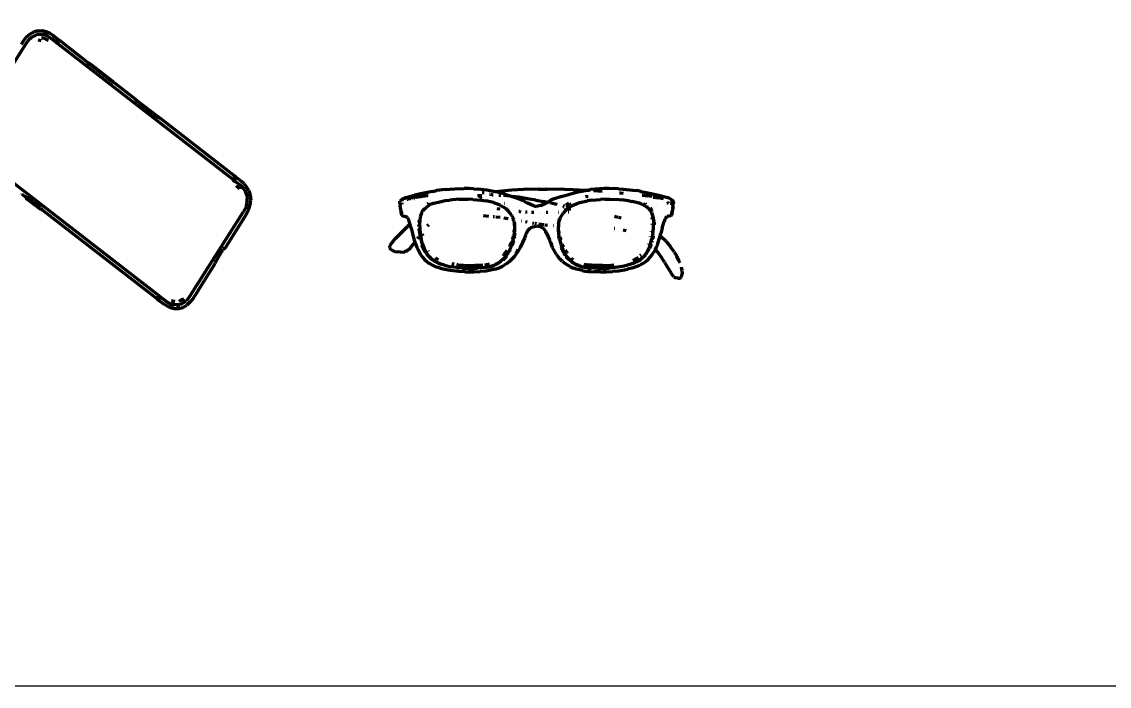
# Model space of a CAD drawing. Header units: millimetres. Extents: x 4307 to 31003, y 2809 to 20009.
# Drawn here: x 15368 to 15886, y 12487 to 12804 of the extents above; entities that cross this region are included whole.
import ezdxf

# ---------------------------------------------------------------- set-up
doc = ezdxf.new("R2010")
doc.units = ezdxf.units.MM
doc.layers.add('ProfileEdges', color=7, linetype='Continuous')

msp = doc.modelspace()

# ---------------------------------------------------------------- linework, layer by layer
for p, q in [((15375.7, 12794.67), (15376.13, 12794.62)), ((15399.63, 12783.99), (15399.68, 12783.9)), ((15402.3, 12782.18), (15399.79, 12784.12)), ((15399.68, 12783.9), (15399.86, 12783.7)), ((15406, 12779.31), (15410.64, 12775.72)), ((15411.43, 12775.11), (15411.6, 12774.97)), ((15468.83, 12729.57), (15468.45, 12728.96)), ((15469.31, 12730.32), (15469.27, 12730.27)), ((15469.77, 12728.84), (15470.05, 12729.3)), ((15369.75, 12720.1), (15370.72, 12719.35)), ((15369.96, 12720.44), (15369.91, 12720.44)), ((15370.04, 12720.38), (15369.96, 12720.44)), ((15370.24, 12720.3), (15370.37, 12720.25)), ((15373.48, 12717.21), (15377.18, 12714.34)), ((15377.37, 12714.71), (15377.14, 12715.02)), ((15577.86, 12686.88), (15579.02, 12686.77)), ((15434.11, 12672.51), (15433.72, 12671.9))]:
    msp.add_line(p, q)
msp.add_lwpolyline([(14569.22, 13732.12), (17092.49, 13732.12), (17092.49, 12487.45), (14569.22, 12487.45)], close=True)
at = {"layer": 'ProfileEdges', "lineweight": 211}
for p, q in [((15375.64, 12799.52), (15373.6, 12798.98)), ((15375.64, 12799.52), (15377.7, 12799.55)), ((15377.7, 12799.55), (15379.59, 12799.08)), ((15367.69, 12793.1), (15368.92, 12794.93)), ((15368.92, 12794.93), (15370.21, 12796.53)), ((15369.82, 12793.23), (15371.84, 12795.89)), ((15370.21, 12796.53), (15371.78, 12797.92)), ((15371.78, 12797.92), (15373.6, 12798.98)), ((15371.84, 12795.89), (15375.05, 12797.75)), ((15371.99, 12795.84), (15371.88, 12795.7)), ((15372.2, 12795.97), (15371.99, 12795.84)), ((15378.71, 12797.68), (15375.05, 12797.75)), ((15377.08, 12794.75), (15375.63, 12794.94)), ((15378.15, 12797.74), (15377.34, 12797.77)), ((15378.6, 12795.9), (15377.34, 12795.97)), ((15378.38, 12796), (15377.79, 12796.11)), ((15378.6, 12795.9), (15378.38, 12796)), ((15379.74, 12795.38), (15378.6, 12795.9)), ((15378.95, 12795.88), (15378.6, 12795.9)), ((15381.45, 12796.1), (15378.71, 12797.68)), ((15378.9, 12797.71), (15378.77, 12797.71)), ((15380.35, 12796.86), (15378.9, 12797.71)), ((15378.95, 12795.88), (15379.74, 12795.38)), ((15379.59, 12799.08), (15381.25, 12798.29)), ((15379.74, 12795.38), (15380.41, 12794.97)), ((15379.74, 12795.38), (15380.52, 12794.96)), ((15381.25, 12798.29), (15382.67, 12797.39)), ((15383.97, 12794.15), (15381.45, 12796.1)), ((15383.87, 12794.4), (15381.82, 12795.98)), ((15382.67, 12797.39), (15384.93, 12795.68)), ((15384.93, 12795.68), (15384.04, 12794.27)), ((15384.09, 12794.23), (15384.98, 12795.64)), ((15384.93, 12795.68), (15384.98, 12795.64)), ((15384.98, 12795.64), (15385.83, 12794.9)), ((15385.19, 12793.88), (15385.6, 12794.54)), ((15385.64, 12794.6), (15385.6, 12794.54)), ((15385.83, 12794.9), (15385.64, 12794.6)), ((15385.83, 12794.9), (15385.87, 12794.95)), ((15385.87, 12794.95), (15399.43, 12784.45)), ((15369.82, 12793.23), (15344.83, 12753.75)), ((15383.97, 12794.15), (15384.04, 12794.27)), ((15383.97, 12794.15), (15384.01, 12794.12)), ((15384.09, 12794.23), (15384.01, 12794.12)), ((15384.01, 12794.12), (15384.9, 12793.43)), ((15384.09, 12794.23), (15384.04, 12794.27)), ((15384.52, 12793.91), (15384.09, 12794.23)), ((15384.98, 12793.55), (15384.52, 12793.91)), ((15384.9, 12793.43), (15384.98, 12793.55)), ((15468.08, 12728.99), (15384.9, 12793.43)), ((15384.98, 12793.55), (15385.01, 12793.59)), ((15385.03, 12793.63), (15385.01, 12793.59)), ((15385.13, 12793.8), (15385.03, 12793.63)), ((15385.13, 12793.8), (15385.19, 12793.88)), ((15399.4, 12783.62), (15399.63, 12783.99)), ((15399.43, 12784.45), (15399.57, 12784.22)), ((15399.57, 12784.22), (15399.63, 12783.99)), ((15399.71, 12784.05), (15399.57, 12784.22)), ((15399.68, 12783.9), (15399.73, 12784.03)), ((15399.73, 12784.03), (15399.71, 12784.05)), ((15399.73, 12784.03), (15399.79, 12784.12)), ((15399.85, 12783.85), (15399.73, 12784.03)), ((15399.79, 12784.12), (15400, 12784.09)), ((15400.93, 12783.37), (15400, 12784.09)), ((15399.37, 12783.47), (15399.44, 12783.53)), ((15399.44, 12783.53), (15399.4, 12783.62)), ((15399.44, 12783.53), (15399.68, 12783.9)), ((15399.44, 12783.53), (15399.55, 12783.4)), ((15399.95, 12783.76), (15399.85, 12783.85)), ((15399.95, 12783.76), (15400.16, 12783.57)), ((15400.16, 12783.57), (15400.31, 12783.44)), ((15400.62, 12783.21), (15400.31, 12783.44)), ((15400.62, 12783.21), (15405.89, 12779.13)), ((15400.93, 12783.37), (15410.98, 12775.62)), ((15406, 12779.31), (15402.3, 12782.18)), ((15405.89, 12779.13), (15405.86, 12779.08)), ((15406, 12779.31), (15405.89, 12779.13)), ((15410.84, 12775.29), (15405.89, 12779.13)), ((15411.43, 12775.11), (15410.64, 12775.72)), ((15410.87, 12775.14), (15410.84, 12775.29)), ((15411.35, 12774.97), (15410.84, 12775.29)), ((15411.35, 12774.97), (15410.87, 12775.14)), ((15410.98, 12775.62), (15411.5, 12775.18)), ((15411.56, 12774.9), (15411.35, 12774.97)), ((15411.6, 12774.97), (15411.5, 12775.18)), ((15411.6, 12774.97), (15411.56, 12774.9)), ((15411.64, 12774.87), (15411.56, 12774.9)), ((15411.99, 12774.72), (15411.64, 12774.87)), ((15411.99, 12774.72), (15422.04, 12766.93)), ((15422.04, 12766.93), (15421.95, 12766.8)), ((15422.1, 12766.84), (15422.02, 12766.73)), ((15422.1, 12766.84), (15422.04, 12766.93)), ((15422.1, 12766.84), (15422.13, 12766.73)), ((15422.29, 12766.62), (15422.1, 12766.84)), ((15422.16, 12766.7), (15422.13, 12766.73)), ((15422.32, 12766.52), (15422.16, 12766.7)), ((15422.22, 12766.56), (15422.16, 12766.7)), ((15422.32, 12766.52), (15422.22, 12766.56)), ((15422.32, 12766.52), (15422.29, 12766.62)), ((15422.32, 12766.52), (15422.41, 12766.47)), ((15422.41, 12766.47), (15422.49, 12766.35)), ((15422.49, 12766.35), (15422.88, 12766.17)), ((15422.56, 12766.26), (15422.49, 12766.35)), ((15422.56, 12766.26), (15422.84, 12766)), ((15422.56, 12766.26), (15423.11, 12765.88)), ((15422.87, 12765.97), (15422.84, 12766)), ((15422.87, 12765.97), (15422.92, 12765.93)), ((15432.83, 12758.46), (15422.88, 12766.17)), ((15422.92, 12765.93), (15423.5, 12765.49)), ((15423.5, 12765.49), (15432.6, 12758.43)), ((15432.87, 12758.33), (15432.5, 12758.6)), ((15432.73, 12758.35), (15432.6, 12758.43)), ((15432.73, 12758.35), (15432.9, 12758.24)), ((15432.83, 12758.46), (15433.38, 12758.02)), ((15433.01, 12758.15), (15432.9, 12758.24)), ((15433.38, 12758.02), (15433.01, 12758.15)), ((15433.29, 12757.99), (15433.32, 12757.97)), ((15433.32, 12757.97), (15433.36, 12757.94)), ((15433.38, 12758.02), (15433.41, 12758.01)), ((15433.56, 12757.88), (15433.41, 12758.01)), ((15433.42, 12757.91), (15433.56, 12757.88)), ((15433.52, 12757.64), (15433.53, 12757.67)), ((15433.56, 12757.88), (15433.66, 12757.86)), ((15433.61, 12757.79), (15433.66, 12757.86)), ((15433.66, 12757.86), (15433.76, 12757.86)), ((15433.76, 12757.86), (15433.69, 12757.74)), ((15469.31, 12730.32), (15433.76, 12757.86)), ((15433.26, 12673.37), (15349.81, 12737.99)), ((15467.88, 12728.06), (15467.91, 12728.11)), ((15468.08, 12728.99), (15468.35, 12728.81)), ((15468.35, 12728.81), (15468.42, 12728.92)), ((15468.35, 12728.81), (15469.28, 12728.07)), ((15468.42, 12728.92), (15468.45, 12728.96)), ((15468.99, 12728.48), (15468.42, 12728.92)), ((15468.95, 12727.55), (15468.81, 12727.33)), ((15469.27, 12730.27), (15468.83, 12729.57)), ((15469.35, 12728.19), (15468.99, 12728.48)), ((15469.35, 12728.19), (15469.28, 12728.07)), ((15469.28, 12728.07), (15471.06, 12726.7)), ((15470.21, 12729.55), (15469.31, 12730.32)), ((15469.35, 12728.19), (15469.77, 12728.84)), ((15470.05, 12729.3), (15470.21, 12729.55)), ((15470.24, 12729.6), (15470.21, 12729.55)), ((15472.52, 12727.8), (15470.24, 12729.6)), ((15473.76, 12726.63), (15472.52, 12727.8)), ((15367.91, 12721.87), (15367.85, 12721.92)), ((15367.99, 12721.69), (15367.91, 12721.87)), ((15470.72, 12725.1), (15470.1, 12725.61)), ((15470.26, 12725.66), (15471.53, 12724.33)), ((15471.53, 12724.33), (15470.72, 12725.1)), ((15471.06, 12726.7), (15471.79, 12726.13)), ((15471.53, 12724.33), (15471.64, 12724.27)), ((15474.07, 12723.82), (15471.79, 12726.13)), ((15472.85, 12725.23), (15472.6, 12725.48)), ((15473.76, 12726.63), (15475.01, 12725.17)), ((15474.14, 12723.94), (15473.98, 12724.1)), ((15474.07, 12723.82), (15475.38, 12720.03)), ((15474.19, 12723.8), (15474.14, 12723.94)), ((15475.15, 12721.18), (15474.49, 12722.98)), ((15476.05, 12723.37), (15475.01, 12725.17)), ((15476.05, 12723.37), (15476.73, 12721.21)), ((15557.83, 12721.84), (15554.91, 12721.15)), ((15561.79, 12722.71), (15557.83, 12721.84)), ((15563.58, 12723.02), (15561.79, 12722.71)), ((15563.58, 12723.02), (15565.43, 12723.38)), ((15569.61, 12723.94), (15565.43, 12723.38)), ((15569.61, 12723.94), (15574.14, 12724.31)), ((15574.14, 12724.31), (15578.69, 12724.43)), ((15580.93, 12724.4), (15578.69, 12724.43)), ((15583.13, 12724.3), (15580.93, 12724.4)), ((15583.13, 12724.3), (15585.29, 12724.1)), ((15589.48, 12723.57), (15585.29, 12724.1)), ((15588.14, 12722.38), (15587.15, 12722.28)), ((15593.39, 12722.86), (15589.48, 12723.57)), ((15601.24, 12723.53), (15593.39, 12722.86)), ((15595.2, 12722.43), (15593.39, 12722.86)), ((15598.48, 12721.49), (15595.2, 12722.43)), ((15606.91, 12723.9), (15601.24, 12723.53)), ((15614.06, 12724.06), (15606.91, 12723.9)), ((15614.06, 12724.06), (15618.03, 12724.08)), ((15626.35, 12723.97), (15618.03, 12724.08)), ((15624.99, 12720.67), (15631.08, 12722.39)), ((15630.54, 12723.83), (15626.35, 12723.97)), ((15636.45, 12723.51), (15630.54, 12723.83)), ((15631.08, 12722.39), (15632.87, 12722.86)), ((15632.87, 12722.86), (15636.45, 12723.51)), ((15636.45, 12723.51), (15636.79, 12723.57)), ((15638.3, 12723.41), (15636.45, 12723.51)), ((15636.79, 12723.57), (15638.86, 12723.9)), ((15640.99, 12724.1), (15638.86, 12723.9)), ((15644.39, 12722.98), (15640.29, 12723.28)), ((15643.14, 12724.3), (15640.99, 12724.1)), ((15645.34, 12724.4), (15643.14, 12724.3)), ((15647.58, 12724.43), (15645.34, 12724.4)), ((15652.14, 12724.31), (15647.58, 12724.43)), ((15652.14, 12724.31), (15654.4, 12724.13)), ((15652.61, 12722.33), (15652.84, 12722.31)), ((15652.84, 12722.31), (15654.34, 12722.17)), ((15654.4, 12724.13), (15658.78, 12723.66)), ((15658.78, 12723.66), (15660.84, 12723.38)), ((15662.69, 12723.02), (15660.84, 12723.38)), ((15662.69, 12723.02), (15664.48, 12722.71)), ((15664.48, 12722.71), (15668.44, 12721.84)), ((15668.44, 12721.84), (15671.36, 12721.15)), ((15367.99, 12721.69), (15369.61, 12720.49)), ((15369.91, 12720.44), (15369.61, 12720.49)), ((15369.9, 12720.34), (15369.61, 12720.49)), ((15369.9, 12720.34), (15369.75, 12720.1)), ((15369.75, 12720.1), (15369.86, 12719.89)), ((15369.86, 12719.89), (15370.48, 12719.39)), ((15369.96, 12720.44), (15369.9, 12720.34)), ((15370.67, 12719.94), (15369.9, 12720.34)), ((15369.9, 12720.34), (15370.27, 12720.2)), ((15369.91, 12720.44), (15369.92, 12720.46)), ((15369.97, 12720.53), (15369.99, 12720.56)), ((15370.02, 12720.53), (15370, 12720.5)), ((15370.67, 12719.94), (15370.27, 12720.2)), ((15370.48, 12719.39), (15376.42, 12714.77)), ((15370.91, 12719.75), (15370.67, 12719.94)), ((15373.48, 12717.21), (15370.72, 12719.35)), ((15373, 12718.13), (15370.91, 12719.75)), ((15373.71, 12717.59), (15373, 12718.13)), ((15373.48, 12717.21), (15373.71, 12717.59)), ((15374.42, 12717.03), (15373.71, 12717.59)), ((15376.73, 12715.24), (15374.42, 12717.03)), ((15474.92, 12716.12), (15475.09, 12717.64)), ((15474.92, 12716.12), (15475.12, 12717.45)), ((15475.09, 12717.64), (15475.38, 12720.03)), ((15475.52, 12720.17), (15475.35, 12720.65)), ((15476.05, 12714.55), (15476.7, 12716.66)), ((15476.7, 12716.66), (15476.97, 12718.92)), ((15476.73, 12721.21), (15476.97, 12718.92)), ((15547.95, 12717.92), (15548.04, 12718.34)), ((15548.03, 12717.14), (15547.95, 12717.92)), ((15548.03, 12717.14), (15548.1, 12716.72)), ((15548.59, 12718.86), (15548.04, 12718.34)), ((15548.1, 12716.72), (15548.09, 12716.69)), ((15548.09, 12716.69), (15548.09, 12716.65)), ((15548.09, 12716.65), (15548.16, 12716.32)), ((15549.06, 12719.14), (15548.59, 12718.86)), ((15548.89, 12718.56), (15548.9, 12718.41)), ((15549.1, 12716.83), (15548.97, 12717.57)), ((15549.06, 12719.14), (15548.99, 12718.96)), ((15549.63, 12719.49), (15549.06, 12719.14)), ((15549.11, 12719.26), (15549.06, 12719.14)), ((15549.63, 12719.49), (15549.11, 12719.26)), ((15549.72, 12719.52), (15549.63, 12719.49)), ((15550.55, 12720.04), (15549.72, 12719.52)), ((15551.24, 12719.75), (15549.72, 12719.52)), ((15550.55, 12720.04), (15550.83, 12720.16)), ((15550.83, 12720.16), (15554.91, 12721.15)), ((15552.75, 12719.96), (15551.24, 12719.75)), ((15551.47, 12719.57), (15551.24, 12719.75)), ((15551.74, 12719.36), (15552.17, 12719.04)), ((15552.53, 12719.27), (15552.38, 12719.08)), ((15552.84, 12719.17), (15552.7, 12719.28)), ((15552.75, 12719.96), (15553.12, 12720.01)), ((15553.12, 12720.01), (15553.17, 12720.02)), ((15553.52, 12720.7), (15553.14, 12720.47)), ((15553.14, 12720.47), (15553.72, 12720.6)), ((15553.17, 12720.02), (15553.48, 12720.25)), ((15553.17, 12720.02), (15553.51, 12720.07)), ((15553.48, 12720.25), (15553.84, 12720.5)), ((15555.52, 12720.34), (15553.51, 12720.07)), ((15554.4, 12720.32), (15553.51, 12720.07)), ((15553.51, 12720.07), (15554.44, 12719.98)), ((15553.77, 12720.82), (15553.68, 12720.8)), ((15553.72, 12720.6), (15554.32, 12720.73)), ((15553.84, 12720.5), (15555.04, 12720.79)), ((15554.32, 12720.73), (15554.83, 12720.83)), ((15554.72, 12720.55), (15554.4, 12720.32)), ((15554.44, 12719.98), (15554.62, 12719.83)), ((15555.04, 12720.79), (15554.72, 12720.55)), ((15554.81, 12719.66), (15554.88, 12719.61)), ((15555.52, 12720.34), (15558.02, 12720.67)), ((15558.02, 12720.67), (15558.67, 12720.74)), ((15558.72, 12720.75), (15560.93, 12721.01)), ((15561.4, 12721.05), (15560.93, 12721.01)), ((15561.48, 12717.3), (15561.05, 12716.99)), ((15561.38, 12716.57), (15562.19, 12717.12)), ((15562.97, 12716.88), (15561.71, 12716.25)), ((15564.32, 12717.37), (15562.97, 12716.88)), ((15564.32, 12717.37), (15567.62, 12718.27)), ((15567.62, 12718.27), (15569.55, 12718.63)), ((15569.55, 12718.63), (15571.61, 12718.91)), ((15576, 12719.26), (15571.61, 12718.91)), ((15576, 12719.26), (15580.47, 12719.31)), ((15582.67, 12719.21), (15580.47, 12719.31)), ((15582.67, 12719.21), (15586.89, 12718.81)), ((15586.91, 12720.88), (15584.99, 12721.13)), ((15587.01, 12720.43), (15585.46, 12720.57)), ((15586.14, 12719.76), (15586.95, 12719.66)), ((15586.89, 12718.81), (15588.87, 12718.51)), ((15587.05, 12720.86), (15586.91, 12720.88)), ((15592.54, 12717.66), (15588.87, 12718.51)), ((15590.93, 12721.49), (15590.64, 12721.5)), ((15592, 12721.44), (15591.26, 12721.47)), ((15592, 12721.44), (15592.42, 12721.41)), ((15592.54, 12717.66), (15594.24, 12717.18)), ((15595.74, 12716.49), (15594.24, 12717.18)), ((15595.07, 12721.23), (15596.03, 12721.17)), ((15600.4, 12720.75), (15597.47, 12721.03)), ((15597.73, 12717.49), (15597.8, 12717.43)), ((15598.48, 12721.49), (15601.28, 12720.67)), ((15601.28, 12720.67), (15600.4, 12720.75)), ((15601.28, 12720.67), (15601.48, 12720.61)), ((15604.59, 12720.2), (15601.48, 12720.61)), ((15601.48, 12720.61), (15605.32, 12719.33)), ((15608.71, 12719.56), (15604.59, 12720.2)), ((15605.32, 12719.33), (15606.33, 12718.85)), ((15606.33, 12718.85), (15608.8, 12717.44)), ((15612.67, 12718.87), (15608.71, 12719.56)), ((15611.24, 12716.29), (15608.8, 12717.44)), ((15612.67, 12718.87), (15616.4, 12718.16)), ((15615.03, 12716.29), (15617.46, 12717.44)), ((15618.11, 12717.81), (15616.4, 12718.16)), ((15618.11, 12717.81), (15617.46, 12717.44)), ((15618.18, 12717.79), (15618.11, 12717.81)), ((15619.89, 12718.8), (15618.18, 12717.79)), ((15618.95, 12717.64), (15618.18, 12717.79)), ((15621.96, 12717.02), (15619.48, 12717.53)), ((15620.95, 12719.33), (15619.89, 12718.8)), ((15624.99, 12720.67), (15620.95, 12719.33)), ((15622.89, 12716.83), (15622.13, 12716.99)), ((15627.52, 12716.81), (15627.2, 12716.49)), ((15627.48, 12716.44), (15628.45, 12717.13)), ((15627.52, 12716.81), (15628.52, 12717.55)), ((15628.61, 12717.24), (15628.75, 12717.34)), ((15629.17, 12716.75), (15628.83, 12716.52)), ((15629.57, 12716.96), (15629.17, 12716.75)), ((15630.52, 12716.49), (15632.03, 12717.18)), ((15632.03, 12717.18), (15633.73, 12717.66)), ((15633.73, 12717.66), (15637.4, 12718.51)), ((15637.23, 12720.61), (15636.44, 12720.45)), ((15637.23, 12720.61), (15637.62, 12720.66)), ((15639.38, 12718.81), (15637.4, 12718.51)), ((15639.38, 12718.81), (15643.6, 12719.21)), ((15645.8, 12719.31), (15643.6, 12719.21)), ((15645.8, 12719.31), (15648.03, 12719.32)), ((15648.03, 12719.32), (15652.49, 12719.13)), ((15652.49, 12719.13), (15654.69, 12718.99)), ((15654.69, 12718.99), (15656.72, 12718.63)), ((15656.72, 12718.63), (15658.65, 12718.27)), ((15661.95, 12717.37), (15658.65, 12718.27)), ((15663.3, 12716.88), (15661.95, 12717.37)), ((15663.3, 12716.88), (15664.56, 12716.25)), ((15663.35, 12721.28), (15663.48, 12721.26)), ((15663.48, 12721.26), (15665.97, 12720.92)), ((15664.89, 12716.57), (15664.08, 12717.12)), ((15664.79, 12717.3), (15665.22, 12716.99)), ((15668.22, 12720.56), (15665.97, 12720.92)), ((15669.93, 12719.93), (15668.65, 12720.33)), ((15668.65, 12720.33), (15669.3, 12720.26)), ((15671.31, 12720.06), (15668.84, 12720.46)), ((15670.05, 12720.19), (15671.31, 12720.06)), ((15671.31, 12720.06), (15672.58, 12719.85)), ((15671.36, 12721.15), (15675.44, 12720.16)), ((15671.46, 12720.83), (15671.95, 12720.73)), ((15671.99, 12720.94), (15671.81, 12720.92)), ((15671.95, 12720.73), (15672.14, 12720.69)), ((15672.59, 12720.8), (15671.99, 12720.94)), ((15672.58, 12719.85), (15673.56, 12719.69)), ((15672.75, 12720.7), (15672.59, 12720.8)), ((15675.36, 12717.62), (15675.58, 12717.58)), ((15675.44, 12720.16), (15675.72, 12720.04)), ((15675.49, 12717.68), (15675.58, 12717.65)), ((15675.58, 12717.65), (15675.59, 12717.73)), ((15675.58, 12717.65), (15675.8, 12717.57)), ((15675.58, 12717.58), (15675.58, 12717.65)), ((15675.58, 12717.58), (15675.8, 12717.57)), ((15675.58, 12717.5), (15675.58, 12717.58)), ((15677.68, 12718.86), (15675.72, 12720.04)), ((15675.8, 12717.57), (15675.84, 12717.52)), ((15675.84, 12717.52), (15676, 12717.48)), ((15675.84, 12717.52), (15676.01, 12717.3)), ((15676.97, 12719.1), (15676.94, 12719.11)), ((15677.56, 12718.81), (15676.97, 12719.1)), ((15677.52, 12716.62), (15677.73, 12718.2)), ((15677.62, 12718.63), (15677.56, 12718.81)), ((15677.69, 12718.39), (15677.63, 12718.59)), ((15677.68, 12718.86), (15678.23, 12718.34)), ((15678.07, 12716.09), (15678.18, 12716.65)), ((15678.17, 12716.74), (15678.3, 12717.65)), ((15678.18, 12716.69), (15678.17, 12716.74)), ((15678.18, 12716.65), (15678.18, 12716.69)), ((15678.27, 12718.08), (15678.23, 12718.34)), ((15678.27, 12718.08), (15678.3, 12717.65)), ((15376.97, 12714.38), (15376.42, 12714.77)), ((15376.82, 12715.18), (15376.73, 12715.24)), ((15376.82, 12715.18), (15377.35, 12714.59)), ((15376.97, 12714.38), (15377.18, 12714.34)), ((15377.35, 12714.59), (15377.18, 12714.34)), ((15377.42, 12714.62), (15377.35, 12714.59)), ((15377.47, 12714.46), (15377.35, 12714.59)), ((15377.37, 12714.71), (15377.39, 12714.67)), ((15377.47, 12714.78), (15377.39, 12714.67)), ((15377.39, 12714.67), (15377.51, 12714.77)), ((15377.42, 12714.62), (15377.39, 12714.67)), ((15377.47, 12714.46), (15377.42, 12714.62)), ((15377.47, 12714.46), (15377.61, 12714.24)), ((15377.61, 12714.24), (15432.31, 12671.87)), ((15448.34, 12673.57), (15473.33, 12713.06)), ((15474.9, 12716.06), (15473.33, 12713.06)), ((15475.13, 12712.66), (15474, 12710.76)), ((15474.9, 12716.06), (15474.92, 12716.12)), ((15476.05, 12714.55), (15475.13, 12712.66)), ((15548.2, 12716.09), (15548.16, 12716.32)), ((15548.18, 12716.04), (15548.2, 12716.09)), ((15548.31, 12715.3), (15548.18, 12716.04)), ((15548.3, 12715.25), (15548.31, 12715.3)), ((15548.43, 12714.46), (15548.3, 12715.25)), ((15548.54, 12713.66), (15548.43, 12714.46)), ((15548.53, 12713.6), (15548.54, 12713.66)), ((15548.53, 12713.6), (15548.64, 12712.98)), ((15548.63, 12713.43), (15548.73, 12712.73)), ((15548.64, 12712.98), (15548.63, 12713.43)), ((15548.63, 12712.92), (15548.64, 12712.98)), ((15548.67, 12712.77), (15548.63, 12712.92)), ((15548.69, 12712.6), (15548.67, 12712.77)), ((15548.71, 12712.5), (15548.69, 12712.6)), ((15548.7, 12712.44), (15548.71, 12712.5)), ((15548.7, 12712.44), (15548.74, 12712.29)), ((15548.73, 12712.73), (15548.8, 12712.24)), ((15548.95, 12711.55), (15548.74, 12712.29)), ((15548.8, 12712.24), (15548.74, 12712.29)), ((15549.4, 12711.33), (15548.95, 12711.55)), ((15558.25, 12712.64), (15557.72, 12710.89)), ((15558.25, 12712.64), (15557.82, 12711.39)), ((15558.26, 12712.72), (15558.25, 12712.64)), ((15558.3, 12712.79), (15558.26, 12712.72)), ((15558.3, 12712.79), (15558.97, 12713.98)), ((15558.38, 12713.08), (15558.3, 12712.79)), ((15559.26, 12714.3), (15558.97, 12713.98)), ((15559.03, 12713.88), (15559, 12713.8)), ((15559.26, 12714.3), (15559.03, 12713.88)), ((15559.56, 12714.63), (15559.26, 12714.3)), ((15559.36, 12714.48), (15559.26, 12714.3)), ((15559.36, 12714.48), (15559.56, 12714.63)), ((15559.56, 12714.63), (15560.44, 12715.37)), ((15561.71, 12716.25), (15560.44, 12715.37)), ((15595.71, 12714.6), (15594.34, 12714.75)), ((15595.74, 12716.49), (15597.15, 12715.74)), ((15597.15, 12715.74), (15598.42, 12714.85)), ((15598.42, 12714.85), (15599.11, 12714.23)), ((15599.11, 12714.23), (15598.89, 12714.25)), ((15599.17, 12714.22), (15599.11, 12714.23)), ((15599.17, 12714.22), (15599.55, 12713.83)), ((15600.52, 12712.68), (15599.55, 12713.83)), ((15600.26, 12715.01), (15600.24, 12715.04)), ((15601.33, 12711.43), (15600.52, 12712.68)), ((15601.33, 12711.43), (15601.89, 12710.28)), ((15605.16, 12713.43), (15604.64, 12713.51)), ((15605.16, 12713.43), (15605.67, 12713.37)), ((15607.88, 12713.12), (15608.03, 12713.1)), ((15608.62, 12713.08), (15608.03, 12713.1)), ((15611.87, 12712.96), (15610.72, 12713)), ((15612.25, 12716), (15611.24, 12716.29)), ((15612.25, 12716), (15613.13, 12715.84)), ((15615.03, 12716.29), (15613.13, 12715.84)), ((15614.41, 12712.93), (15614.34, 12712.93)), ((15618.41, 12712.93), (15617.74, 12712.92)), ((15621.5, 12712.97), (15621.41, 12712.97)), ((15623.64, 12713.01), (15623.51, 12713.01)), ((15624.36, 12710.28), (15624.92, 12711.43)), ((15624.92, 12711.43), (15625.74, 12712.68)), ((15625.7, 12716.26), (15626.43, 12716.11)), ((15626.71, 12713.83), (15625.74, 12712.68)), ((15626.3, 12715.77), (15625.78, 12715.96)), ((15625.98, 12715.15), (15626.14, 12715.36)), ((15626.71, 12713.83), (15627.59, 12714.62)), ((15627.29, 12716.26), (15627.48, 12716.44)), ((15627.41, 12715.91), (15627.84, 12715.82)), ((15627.49, 12714.62), (15627.59, 12714.62)), ((15627.54, 12715.55), (15627.84, 12715.82)), ((15627.59, 12714.62), (15627.84, 12714.85)), ((15627.59, 12714.62), (15629.38, 12714.65)), ((15627.76, 12715.24), (15627.63, 12715.28)), ((15627.84, 12715.82), (15627.93, 12715.9)), ((15627.84, 12715.82), (15628.04, 12715.78)), ((15628.92, 12715.6), (15627.84, 12714.85)), ((15628.11, 12716.03), (15627.93, 12715.9)), ((15628.41, 12713.1), (15628.13, 12713.1)), ((15628.83, 12715.62), (15628.92, 12715.6)), ((15629.12, 12715.74), (15628.92, 12715.6)), ((15628.92, 12715.6), (15629.44, 12715.5)), ((15629.12, 12715.74), (15630.52, 12716.49)), ((15629.38, 12714.65), (15629.14, 12714.74)), ((15665.83, 12715.37), (15664.56, 12716.25)), ((15666.02, 12715.65), (15665.81, 12715.84)), ((15666.71, 12714.63), (15665.83, 12715.37)), ((15666.91, 12714.48), (15666.71, 12714.63)), ((15666.71, 12714.63), (15667.01, 12714.3)), ((15666.91, 12714.48), (15667.01, 12714.3)), ((15667.01, 12714.3), (15667.18, 12713.98)), ((15667.01, 12714.3), (15667.3, 12713.98)), ((15667.19, 12715.23), (15667.44, 12714.99)), ((15667.89, 12713.08), (15667.3, 12713.98)), ((15667.44, 12714.99), (15667.88, 12714.27)), ((15668.15, 12713.75), (15667.88, 12714.27)), ((15667.93, 12712.94), (15667.89, 12713.08)), ((15667.93, 12712.94), (15667.97, 12712.79)), ((15668.01, 12712.72), (15667.97, 12712.79)), ((15668.02, 12712.65), (15668.01, 12712.72)), ((15668.45, 12711.39), (15668.02, 12712.65)), ((15668.02, 12712.65), (15668.54, 12710.89)), ((15668.19, 12713.65), (15668.15, 12713.75)), ((15677.17, 12711.54), (15676.87, 12711.33)), ((15677.48, 12711.86), (15677.17, 12711.54)), ((15677.47, 12712.24), (15677.54, 12712.73)), ((15677.53, 12712.29), (15677.47, 12712.24)), ((15677.53, 12712.29), (15677.48, 12711.86)), ((15677.57, 12712.44), (15677.53, 12712.29)), ((15677.54, 12712.73), (15677.64, 12713.43)), ((15677.57, 12712.57), (15677.56, 12712.5)), ((15677.56, 12712.5), (15677.57, 12712.44)), ((15677.6, 12712.77), (15677.57, 12712.57)), ((15677.64, 12712.86), (15677.6, 12712.77)), ((15677.63, 12712.98), (15677.74, 12713.55)), ((15677.64, 12713.43), (15677.63, 12712.98)), ((15677.64, 12712.92), (15677.63, 12712.98)), ((15677.64, 12712.86), (15677.64, 12712.92)), ((15677.84, 12714.46), (15677.73, 12713.66)), ((15677.73, 12713.66), (15677.74, 12713.6)), ((15677.74, 12713.55), (15677.74, 12713.6)), ((15677.97, 12715.2), (15677.84, 12714.46)), ((15677.96, 12715.3), (15678.09, 12715.99)), ((15677.97, 12715.2), (15677.96, 12715.3)), ((15678.09, 12716.04), (15677.97, 12715.25)), ((15678.09, 12715.99), (15678.07, 12716.09)), ((15474, 12710.76), (15464.54, 12695.82)), ((15546.07, 12700.71), (15551.61, 12706.29)), ((15549.4, 12711.33), (15550.59, 12711.06)), ((15551.13, 12710.85), (15550.59, 12711.06)), ((15551.68, 12710.41), (15551.13, 12710.85)), ((15552.82, 12707.47), (15551.61, 12706.29)), ((15551.68, 12710.41), (15552.25, 12709.31)), ((15552.76, 12707.7), (15552.25, 12709.31)), ((15552.82, 12707.47), (15552.76, 12707.7)), ((15553.31, 12705.54), (15552.82, 12707.47)), ((15552.95, 12707.59), (15552.86, 12707.51)), ((15557.06, 12706.91), (15557.05, 12707.17)), ((15557.08, 12706.5), (15557.06, 12706.91)), ((15557.09, 12708.85), (15557.07, 12708.43)), ((15557.09, 12708.85), (15557.11, 12709.1)), ((15557.49, 12709.19), (15557.4, 12707.38)), ((15557.4, 12707.38), (15557.46, 12705.33)), ((15557.72, 12710.89), (15557.49, 12709.19)), ((15561.14, 12706.57), (15561.71, 12707.22)), ((15590.43, 12711.15), (15587.77, 12711.42)), ((15593.13, 12710.87), (15592.4, 12710.94)), ((15595.73, 12710.53), (15593.77, 12710.78)), ((15599.55, 12709.98), (15597.45, 12710.3)), ((15602.11, 12709.57), (15601.64, 12709.66)), ((15601.9, 12710.24), (15601.89, 12710.28)), ((15601.97, 12710.1), (15601.9, 12710.24)), ((15602.11, 12709.57), (15601.97, 12710.1)), ((15602.34, 12708.88), (15602.11, 12709.57)), ((15602.12, 12710.22), (15602.13, 12710.18)), ((15602.42, 12708.7), (15602.34, 12708.88)), ((15602.45, 12708.62), (15602.42, 12708.7)), ((15602.51, 12707.98), (15602.45, 12708.62)), ((15602.51, 12707.98), (15602.59, 12707.21)), ((15602.62, 12707.45), (15602.51, 12707.98)), ((15602.59, 12707.21), (15602.59, 12707.06)), ((15602.76, 12706), (15602.62, 12707.45)), ((15606.15, 12708.88), (15605.92, 12708.91)), ((15608.64, 12708.43), (15607.88, 12708.57)), ((15611.09, 12708.02), (15611.79, 12707.91)), ((15611.29, 12706.22), (15612.18, 12706.39)), ((15612.18, 12706.39), (15613.11, 12706.45)), ((15612.33, 12707.82), (15613.12, 12707.69)), ((15614.04, 12706.39), (15613.11, 12706.45)), ((15614.97, 12706.22), (15614.04, 12706.39)), ((15614.07, 12707.54), (15616.54, 12707.19)), ((15616.98, 12707.13), (15618.13, 12706.97)), ((15618.32, 12706.96), (15618.13, 12706.97)), ((15621.13, 12706.8), (15621.25, 12706.8)), ((15623.54, 12706.77), (15623.46, 12706)), ((15623.48, 12706.77), (15623.54, 12706.77)), ((15623.61, 12707.45), (15623.54, 12706.77)), ((15623.54, 12706.77), (15623.63, 12706.77)), ((15623.61, 12707.45), (15623.71, 12707.92)), ((15623.63, 12707.21), (15623.71, 12707.92)), ((15623.63, 12706.77), (15623.63, 12707.21)), ((15623.63, 12706.59), (15623.63, 12706.77)), ((15623.63, 12706.77), (15624.33, 12706.76)), ((15623.71, 12707.92), (15623.72, 12708.05)), ((15623.72, 12708.05), (15623.9, 12708.88)), ((15623.84, 12708.94), (15624.06, 12710.02)), ((15623.9, 12708.88), (15624.28, 12710.1)), ((15624.12, 12710.19), (15624.06, 12710.02)), ((15624.33, 12710.2), (15624.28, 12710.1)), ((15624.36, 12710.28), (15624.33, 12710.2)), ((15650.19, 12711.17), (15651.78, 12710.81)), ((15652.14, 12710.73), (15653.41, 12710.44)), ((15668.03, 12710.75), (15668.13, 12709.73)), ((15668.15, 12707.32), (15668.15, 12707.61)), ((15668.54, 12710.89), (15668.77, 12709.19)), ((15668.77, 12709.19), (15668.86, 12707.38)), ((15668.78, 12705.33), (15668.86, 12707.38)), ((15669.16, 12708.98), (15669.14, 12709.33)), ((15669.22, 12707.68), (15669.19, 12708.42)), ((15669.2, 12707.18), (15669.22, 12707.68)), ((15672.91, 12705.48), (15673.82, 12708.65)), ((15674.26, 12709.85), (15673.82, 12708.65)), ((15674.59, 12710.41), (15674.26, 12709.85)), ((15674.59, 12710.41), (15675.38, 12711.01)), ((15676.87, 12711.33), (15675.38, 12711.01)), ((15553.31, 12705.54), (15553.97, 12702.9)), ((15553.97, 12702.9), (15554.69, 12700.22)), ((15556.89, 12701.22), (15556.29, 12700.41)), ((15557.14, 12704.54), (15557.12, 12705.14)), ((15557.14, 12704.54), (15557.48, 12702.08)), ((15557.4, 12701.06), (15557.38, 12701.17)), ((15557.49, 12702.03), (15557.45, 12701.96)), ((15557.46, 12705.33), (15557.71, 12702.98)), ((15557.55, 12702.1), (15557.48, 12702.08)), ((15557.48, 12702.08), (15557.49, 12702.03)), ((15557.49, 12702.03), (15557.96, 12699.96)), ((15557.71, 12702.98), (15558.15, 12700.5)), ((15558.15, 12702.9), (15557.91, 12702.58)), ((15558.55, 12702.75), (15558.53, 12702.85)), ((15558.55, 12702.75), (15558.74, 12701.9)), ((15602, 12701.7), (15601.68, 12700.45)), ((15602.15, 12700.36), (15602.65, 12703.14)), ((15602.36, 12703.72), (15602.48, 12704.43)), ((15602.58, 12701.34), (15602.42, 12700.69)), ((15602.54, 12705.17), (15602.48, 12704.43)), ((15602.58, 12701.34), (15602.81, 12702.38)), ((15602.65, 12703.14), (15602.76, 12704.55)), ((15602.76, 12704.55), (15602.76, 12706)), ((15602.85, 12702.61), (15602.81, 12702.38)), ((15602.92, 12703.09), (15602.9, 12702.95)), ((15607.81, 12702.01), (15607.34, 12700.73)), ((15607.81, 12702.01), (15607.88, 12702.17)), ((15607.88, 12702.17), (15608.1, 12702.77)), ((15608.53, 12703.67), (15608.1, 12702.77)), ((15608.53, 12703.67), (15608.69, 12703.98)), ((15608.85, 12704.18), (15608.69, 12703.98)), ((15609.74, 12705.26), (15608.85, 12704.18)), ((15609.32, 12704.91), (15608.85, 12704.18)), ((15609.74, 12705.26), (15610.46, 12705.82)), ((15610.46, 12705.82), (15611.29, 12706.22)), ((15614.97, 12706.22), (15615.81, 12705.82)), ((15616.48, 12705.26), (15615.81, 12705.82)), ((15617.51, 12703.98), (15616.48, 12705.26)), ((15618.04, 12702.75), (15617.51, 12703.98)), ((15618.04, 12702.75), (15619.18, 12699.93)), ((15623.46, 12706), (15623.44, 12704.55)), ((15623.44, 12704.55), (15623.73, 12701.74)), ((15623.92, 12703.1), (15623.72, 12704.35)), ((15623.93, 12700.66), (15623.73, 12701.74)), ((15624.23, 12701.33), (15624.44, 12700.45)), ((15650.08, 12705.5), (15650.34, 12705.47)), ((15655.72, 12704.19), (15654.28, 12704.63)), ((15667.4, 12701.58), (15667.42, 12701.64)), ((15667.84, 12703.99), (15667.86, 12704.15)), ((15668.59, 12704.13), (15668.06, 12704.45)), ((15668.52, 12702.98), (15668.06, 12700.5)), ((15668.7, 12701.9), (15668.43, 12700.75)), ((15668.52, 12702.98), (15668.78, 12705.33)), ((15671.95, 12701.72), (15671.54, 12702.03)), ((15671.54, 12700.22), (15671.95, 12701.72)), ((15671.95, 12701.72), (15672.28, 12702.9)), ((15672.26, 12701.49), (15671.95, 12701.72)), ((15674.8, 12699.12), (15672.26, 12701.49)), ((15672.91, 12705.48), (15672.28, 12702.9)), ((15464.1, 12695.76), (15463.62, 12695.93)), ((15463.92, 12696.3), (15464.5, 12695.82)), ((15543.09, 12697.01), (15543.03, 12696.3)), ((15543.03, 12696.3), (15543.57, 12695.53)), ((15543.36, 12697.48), (15543.09, 12697.01)), ((15543.9, 12698.29), (15543.36, 12697.48)), ((15544.82, 12699.37), (15543.9, 12698.29)), ((15544.82, 12699.37), (15546.07, 12700.71)), ((15553.36, 12696.58), (15552.38, 12695.51)), ((15553.36, 12696.58), (15554.43, 12697.93)), ((15554.43, 12697.93), (15555.13, 12698.86)), ((15554.69, 12700.22), (15555.11, 12698.92)), ((15555.11, 12698.92), (15555.13, 12698.86)), ((15555.13, 12698.86), (15556.1, 12696.42)), ((15556.1, 12696.42), (15556.68, 12695.2)), ((15558.8, 12698.13), (15558.15, 12700.5)), ((15558.15, 12699.26), (15558.54, 12698.07)), ((15558.4, 12697.75), (15558.6, 12697.2)), ((15559.89, 12694.58), (15558.6, 12697.2)), ((15558.8, 12698.13), (15559.63, 12695.89)), ((15558.8, 12697.27), (15559.74, 12695.1)), ((15559.63, 12695.89), (15560.64, 12693.84)), ((15600.13, 12696.56), (15600.49, 12697.23)), ((15600.97, 12696.62), (15600.41, 12695.32)), ((15600.49, 12697.23), (15600.89, 12698.16)), ((15600.85, 12697.7), (15600.49, 12697.23)), ((15600.81, 12697.87), (15600.89, 12698.16)), ((15600.89, 12698.16), (15601.12, 12698.73)), ((15601.1, 12698.71), (15600.89, 12698.16)), ((15600.97, 12696.62), (15601.86, 12699.3)), ((15601.71, 12698.12), (15601.41, 12697.32)), ((15601.55, 12700.06), (15601.68, 12700.45)), ((15602.07, 12699.3), (15601.71, 12698.12)), ((15601.86, 12699.3), (15602.15, 12700.36)), ((15605.33, 12696.33), (15604.05, 12694.04)), ((15606.41, 12698.62), (15605.33, 12696.33)), ((15607.34, 12700.73), (15606.41, 12698.62)), ((15619.18, 12699.93), (15619.27, 12699.69)), ((15619.27, 12699.69), (15619.71, 12698.62)), ((15619.71, 12698.62), (15620.13, 12697.52)), ((15620.73, 12696.33), (15620.13, 12697.52)), ((15621.93, 12694.04), (15620.73, 12696.33)), ((15623.93, 12700.66), (15624.16, 12699.78)), ((15624.16, 12699.78), (15624.33, 12699)), ((15624.33, 12699), (15624.64, 12697.95)), ((15624.64, 12699.83), (15624.44, 12700.45)), ((15624.64, 12697.95), (15625.08, 12696.62)), ((15624.78, 12696.56), (15625.22, 12695.55)), ((15625.08, 12696.62), (15625.6, 12695.32)), ((15625.17, 12697.7), (15625.89, 12696.48)), ((15625.17, 12697.7), (15625.86, 12696.48)), ((15625.26, 12697.87), (15625.24, 12697.92)), ((15625.31, 12697.91), (15625.69, 12696.95)), ((15625.93, 12696.47), (15625.69, 12696.95)), ((15665.46, 12693.84), (15666.51, 12695.89)), ((15666.33, 12698.12), (15666.26, 12697.95)), ((15667.23, 12697.73), (15666.51, 12695.89)), ((15666.67, 12698.22), (15666.94, 12698.01)), ((15666.81, 12695.99), (15666.9, 12696.18)), ((15667.51, 12697.45), (15666.82, 12695.88)), ((15666.9, 12696.18), (15667.44, 12697.52)), ((15666.94, 12698.01), (15667.23, 12697.73)), ((15667.39, 12698.13), (15667.23, 12697.73)), ((15667.23, 12697.73), (15667.44, 12697.52)), ((15667.39, 12698.13), (15668.06, 12700.5)), ((15667.44, 12697.52), (15667.65, 12698.06)), ((15667.44, 12697.52), (15667.51, 12697.45)), ((15667.58, 12697.6), (15667.51, 12697.45)), ((15667.51, 12697.45), (15667.64, 12697.33)), ((15668.14, 12699.04), (15668.28, 12699.46)), ((15668.27, 12700.16), (15668.43, 12700.75)), ((15670.08, 12696.42), (15669.54, 12695.37)), ((15670.62, 12697.66), (15670.08, 12696.42)), ((15670.62, 12697.66), (15671.54, 12700.22)), ((15674.8, 12699.12), (15676.93, 12696.7)), ((15678.64, 12694.33), (15676.93, 12696.7)), ((15460.57, 12690.2), (15463.4, 12694.67)), ((15463.4, 12694.67), (15463.63, 12694.97)), ((15463.63, 12694.97), (15463.89, 12695.31)), ((15464.27, 12695.64), (15463.89, 12695.31)), ((15464.1, 12695.76), (15464.5, 12695.82)), ((15464.5, 12695.82), (15464.27, 12695.64)), ((15464.54, 12695.82), (15464.5, 12695.82)), ((15544.44, 12694.83), (15543.57, 12695.53)), ((15545.36, 12694.38), (15544.44, 12694.83)), ((15545.36, 12694.38), (15546.66, 12694.21)), ((15548.35, 12694.15), (15546.66, 12694.21)), ((15548.35, 12694.15), (15550.3, 12694.3)), ((15551.48, 12694.76), (15550.3, 12694.3)), ((15552.38, 12695.51), (15551.48, 12694.76)), ((15556.68, 12695.2), (15558.01, 12692.81)), ((15558.01, 12692.81), (15558.81, 12691.7)), ((15558.81, 12691.7), (15559.7, 12690.66)), ((15559.74, 12695.1), (15560.29, 12694.08)), ((15560.29, 12694.08), (15559.89, 12694.58)), ((15560.29, 12694.08), (15560.73, 12693.36)), ((15560.64, 12693.84), (15561.23, 12692.9)), ((15560.73, 12693.36), (15560.76, 12693.34)), ((15561.65, 12692.13), (15560.86, 12693.17)), ((15561.92, 12692.03), (15561.23, 12692.9)), ((15561.58, 12694.48), (15561.46, 12694.68)), ((15561.89, 12691.9), (15562.47, 12691.32)), ((15562.47, 12691.32), (15561.89, 12691.87)), ((15562.7, 12691.23), (15561.92, 12692.03)), ((15562.47, 12691.32), (15563.36, 12690.57)), ((15562.99, 12690.83), (15562.47, 12691.32)), ((15564.45, 12689.89), (15562.7, 12691.23)), ((15562.99, 12690.83), (15563.36, 12690.57)), ((15564.8, 12691.34), (15564.92, 12691.25)), ((15566.4, 12690.47), (15564.92, 12691.25)), ((15597.2, 12690.71), (15596.13, 12689.79)), ((15597.68, 12690.84), (15596.99, 12690.25)), ((15598.44, 12692.17), (15597.01, 12690.68)), ((15597.58, 12692.93), (15597.11, 12692.32)), ((15598.16, 12691.74), (15597.2, 12690.71)), ((15598.1, 12693.66), (15597.58, 12692.93)), ((15598.66, 12691.88), (15597.68, 12690.84)), ((15598.16, 12693.74), (15598.13, 12693.7)), ((15599, 12694.88), (15598.16, 12693.74)), ((15598.16, 12691.74), (15598.44, 12692.17)), ((15599.38, 12693.45), (15598.44, 12692.17)), ((15598.44, 12692.17), (15599.01, 12692.86)), ((15598.66, 12691.88), (15598.98, 12692.3)), ((15599.01, 12692.86), (15599.38, 12693.45)), ((15599.59, 12693.73), (15599.38, 12693.45)), ((15599.59, 12693.73), (15599.76, 12694.06)), ((15599.76, 12694.06), (15600.41, 12695.32)), ((15599.76, 12694.06), (15600.34, 12694.99)), ((15600.46, 12694.54), (15600.43, 12694.49)), ((15600.54, 12694.69), (15600.49, 12694.59)), ((15601.08, 12695.78), (15601.1, 12695.83)), ((15602.46, 12691.84), (15601.39, 12690.69)), ((15603.28, 12692.91), (15602.46, 12691.84)), ((15603.28, 12692.91), (15604.05, 12694.04)), ((15604.15, 12695.29), (15603.39, 12693.92)), ((15603.39, 12693.67), (15604.11, 12694.72)), ((15603.39, 12693.92), (15603.39, 12693.67)), ((15604.15, 12695.18), (15604.15, 12695.29)), ((15622.65, 12692.91), (15621.93, 12694.04)), ((15622.65, 12692.91), (15623.42, 12691.84)), ((15624.38, 12690.74), (15623.42, 12691.84)), ((15625.51, 12689.64), (15624.38, 12690.74)), ((15625.06, 12695.5), (15624.95, 12695.77)), ((15625.06, 12695.5), (15625.53, 12694.52)), ((15626.2, 12694.06), (15625.6, 12695.32)), ((15626.22, 12693.67), (15625.61, 12694.77)), ((15626.12, 12693.46), (15626.38, 12693.02)), ((15626.2, 12694.06), (15626.9, 12692.86)), ((15626.41, 12693.39), (15626.22, 12693.67)), ((15626.7, 12692.57), (15626.38, 12693.02)), ((15626.75, 12695.05), (15626.79, 12695.04)), ((15626.79, 12695.04), (15626.8, 12694.96)), ((15627.7, 12693.74), (15626.8, 12694.96)), ((15626.9, 12692.86), (15627.71, 12691.74)), ((15628.12, 12690.84), (15627.25, 12691.81)), ((15628.57, 12690.62), (15627.4, 12691.99)), ((15627.7, 12693.74), (15627.79, 12693.62)), ((15627.71, 12691.74), (15628.61, 12690.71)), ((15628.12, 12690.84), (15628.68, 12690.34)), ((15629.62, 12689.79), (15628.61, 12690.71)), ((15630.34, 12690.58), (15629.71, 12691.12)), ((15629.71, 12691.12), (15630.49, 12690.53)), ((15658.96, 12690.2), (15661.02, 12691.25)), ((15661.02, 12691.25), (15661.62, 12691.68)), ((15663.3, 12691.23), (15662.39, 12690.5)), ((15662.81, 12692.61), (15662.45, 12692.27)), ((15662.45, 12692.27), (15662.49, 12692.27)), ((15662.85, 12692.57), (15662.49, 12692.27)), ((15662.75, 12690.72), (15662.59, 12690.57)), ((15662.85, 12690.78), (15662.75, 12690.72)), ((15663.3, 12691.23), (15662.85, 12690.78)), ((15663.3, 12691.23), (15664.12, 12692.03)), ((15663.3, 12691.23), (15664.13, 12691.93)), ((15664.12, 12692.03), (15665.46, 12693.84)), ((15664.37, 12692.23), (15664.53, 12692.34)), ((15664.53, 12692.34), (15664.93, 12692.89)), ((15664.93, 12692.89), (15665.19, 12693.19)), ((15665.16, 12693.19), (15665.47, 12693.61)), ((15665.47, 12693.61), (15665.19, 12693.19)), ((15665.47, 12693.61), (15665.81, 12694.08)), ((15665.81, 12694.08), (15666.03, 12694.5)), ((15666.08, 12694.53), (15666.03, 12694.5)), ((15666.08, 12694.53), (15666.82, 12695.88)), ((15666.33, 12690.66), (15667.26, 12691.7)), ((15667.26, 12691.7), (15668.09, 12692.81)), ((15668.09, 12692.81), (15668.83, 12693.99)), ((15669.54, 12695.37), (15668.83, 12693.99)), ((15669.54, 12695.37), (15670.94, 12693.73)), ((15670.94, 12693.73), (15672.6, 12691.51)), ((15674.02, 12689.39), (15672.6, 12691.51)), ((15678.64, 12694.33), (15679.96, 12692.13)), ((15680.93, 12690.2), (15679.96, 12692.13)), ((15451.9, 12675.83), (15459.98, 12688.63)), ((15459.56, 12689.54), (15459.55, 12689.56)), ((15459.79, 12688.78), (15459.88, 12688.71)), ((15459.91, 12688.98), (15459.94, 12688.81)), ((15460.05, 12688.97), (15459.97, 12688.67)), ((15459.97, 12688.67), (15459.98, 12688.63)), ((15460.16, 12689.42), (15460.05, 12688.97)), ((15460.16, 12689.42), (15460.2, 12689.47)), ((15460.2, 12689.47), (15460.54, 12690.18)), ((15460.54, 12690.18), (15460.57, 12690.2)), ((15559.7, 12690.66), (15560.72, 12689.73)), ((15560.72, 12689.73), (15561.84, 12688.9)), ((15561.84, 12688.9), (15564.23, 12687.55)), ((15563.36, 12690.57), (15564.45, 12689.89)), ((15563.36, 12690.57), (15564.42, 12689.86)), ((15565.47, 12687.02), (15564.23, 12687.55)), ((15564.45, 12689.89), (15564.42, 12689.86)), ((15564.45, 12689.89), (15564.78, 12689.68)), ((15564.78, 12689.68), (15565.36, 12689.31)), ((15566.01, 12689.07), (15564.78, 12689.68)), ((15566.42, 12688.8), (15565.36, 12689.31)), ((15566.68, 12686.58), (15565.47, 12687.02)), ((15567.62, 12688.4), (15566.01, 12689.07)), ((15566.42, 12688.8), (15566.01, 12689.07)), ((15566.55, 12688.76), (15566.42, 12688.8)), ((15566.55, 12688.76), (15567.63, 12688.33)), ((15567.95, 12686.2), (15566.68, 12686.58)), ((15568.68, 12688.01), (15567.62, 12688.4)), ((15569.23, 12685.89), (15567.95, 12686.2)), ((15569.23, 12687.87), (15568.68, 12688.01)), ((15569.23, 12687.87), (15572.21, 12687.15)), ((15569.9, 12687.63), (15569.23, 12687.87)), ((15571.94, 12685.4), (15569.23, 12685.89)), ((15569.96, 12687.61), (15569.9, 12687.63)), ((15575, 12686.73), (15572.21, 12687.15)), ((15573.78, 12688.39), (15572.74, 12688.55)), ((15575, 12686.73), (15576.37, 12686.59)), ((15575.57, 12688.09), (15575.12, 12688.17)), ((15575.57, 12688.09), (15578.24, 12687.86)), ((15577.75, 12686.5), (15576.37, 12686.59)), ((15577.75, 12686.5), (15581.92, 12686.36)), ((15577.98, 12686.45), (15580.74, 12686.35)), ((15578.24, 12687.86), (15580.94, 12687.75)), ((15580.74, 12686.35), (15581.92, 12686.36)), ((15580.94, 12687.75), (15583.67, 12687.75)), ((15581.92, 12686.36), (15582.06, 12686.32)), ((15581.99, 12685.57), (15581.98, 12685.5)), ((15582.08, 12686), (15582, 12685.6)), ((15583.39, 12686.41), (15582.06, 12686.32)), ((15583.54, 12686), (15582.08, 12686)), ((15583.39, 12686.41), (15584.9, 12686.46)), ((15583.52, 12685.89), (15583.54, 12686)), ((15587.44, 12687.97), (15583.67, 12687.75)), ((15588.3, 12686.79), (15584.9, 12686.46)), ((15590.13, 12687.13), (15588.3, 12686.79)), ((15588.46, 12688.11), (15590.09, 12688.37)), ((15588.67, 12686.74), (15591.15, 12687.29)), ((15590.09, 12688.37), (15590.71, 12688.53)), ((15590.13, 12687.13), (15592, 12687.6)), ((15591.97, 12685.65), (15590.49, 12685.35)), ((15591.15, 12687.29), (15592, 12687.6)), ((15591.42, 12687.32), (15591.15, 12687.25)), ((15591.42, 12687.32), (15592.74, 12687.77)), ((15593.37, 12686.03), (15591.97, 12685.65)), ((15592, 12687.6), (15592.44, 12687.74)), ((15592.44, 12687.74), (15593.72, 12688.3)), ((15594.05, 12688.34), (15592.74, 12687.77)), ((15593.37, 12686.03), (15594.87, 12686.52)), ((15593.81, 12688.33), (15593.72, 12688.3)), ((15594.09, 12688.51), (15593.81, 12688.33)), ((15594.05, 12688.34), (15595.32, 12689.04)), ((15595.47, 12689.39), (15594.09, 12688.51)), ((15594.96, 12688.98), (15594.09, 12688.51)), ((15594.87, 12686.52), (15596.24, 12687.11)), ((15594.96, 12688.98), (15596.13, 12689.79)), ((15596.12, 12689.58), (15595.32, 12689.04)), ((15597.01, 12690.68), (15595.47, 12689.39)), ((15596.33, 12687.16), (15596.24, 12687.11)), ((15596.33, 12687.16), (15597.72, 12687.87)), ((15599.05, 12688.72), (15597.72, 12687.87)), ((15600.25, 12689.64), (15599.05, 12688.72)), ((15601.39, 12690.69), (15600.25, 12689.64)), ((15625.51, 12689.64), (15626.69, 12688.68)), ((15626.69, 12688.68), (15627.94, 12687.83)), ((15629.27, 12687.11), (15627.94, 12687.83)), ((15630.04, 12689.32), (15628.57, 12690.62)), ((15629.27, 12687.11), (15630.64, 12686.52)), ((15630.73, 12688.98), (15629.62, 12689.79)), ((15630.04, 12689.32), (15629.63, 12689.56)), ((15630.36, 12689.04), (15630.04, 12689.32)), ((15631.34, 12688.48), (15630.04, 12689.32)), ((15631.34, 12688.48), (15630.36, 12689.04)), ((15632.09, 12686.03), (15630.64, 12686.52)), ((15630.73, 12688.98), (15631.92, 12688.3)), ((15631.67, 12688.27), (15631.34, 12688.48)), ((15632.63, 12687.87), (15631.67, 12688.27)), ((15631.7, 12688.29), (15632.63, 12687.87)), ((15633.16, 12687.74), (15631.92, 12688.3)), ((15633.56, 12685.68), (15632.09, 12686.03)), ((15632.63, 12687.87), (15632.84, 12687.77)), ((15633.36, 12687.62), (15632.84, 12687.77)), ((15633.16, 12687.74), (15633.36, 12687.62)), ((15633.36, 12687.62), (15633.44, 12687.59)), ((15633.42, 12687.54), (15633.44, 12687.59)), ((15633.42, 12687.54), (15634.4, 12687.29)), ((15634.4, 12687.29), (15633.44, 12687.59)), ((15634.9, 12685.35), (15633.56, 12685.68)), ((15634.18, 12688.72), (15634.15, 12688.73)), ((15634.4, 12687.29), (15635.9, 12686.95)), ((15635.54, 12688.36), (15636.69, 12688.14)), ((15637.05, 12686.76), (15635.9, 12686.95)), ((15635.9, 12686.95), (15636.84, 12686.74)), ((15637.01, 12688.11), (15636.69, 12688.14)), ((15638.81, 12686.57), (15637.05, 12686.76)), ((15639.19, 12687.87), (15637.15, 12688.09)), ((15637.5, 12686.21), (15637.53, 12685.96)), ((15638.93, 12686.1), (15637.5, 12686.21)), ((15641.92, 12686.36), (15638.81, 12686.57)), ((15638.97, 12685.79), (15638.93, 12686.1)), ((15644.62, 12687.75), (15639.19, 12687.87)), ((15641.97, 12686.37), (15641.92, 12686.36)), ((15644.27, 12686.36), (15641.97, 12686.37)), ((15644.75, 12686.35), (15644.27, 12686.36)), ((15644.62, 12687.75), (15648.7, 12687.96)), ((15644.75, 12686.35), (15644.85, 12686.36)), ((15644.85, 12686.36), (15644.93, 12686.37)), ((15644.93, 12686.37), (15647.66, 12686.48)), ((15644.93, 12686.37), (15646.23, 12686.37)), ((15650.45, 12686.72), (15647.66, 12686.48)), ((15648.7, 12687.96), (15650.07, 12688.11)), ((15651.86, 12686.9), (15650.45, 12686.72)), ((15654.8, 12687.44), (15651.86, 12686.9)), ((15652.19, 12685.21), (15655.02, 12685.62)), ((15658.04, 12688.36), (15654.8, 12687.44)), ((15655.02, 12685.62), (15656.38, 12685.93)), ((15659.05, 12686.58), (15656.38, 12685.93)), ((15659.73, 12689.01), (15658.04, 12688.36)), ((15659.3, 12688.76), (15658.18, 12688.33)), ((15661.6, 12687.55), (15659.05, 12686.58)), ((15659.73, 12689.01), (15659.3, 12688.76)), ((15659.73, 12689.01), (15660.87, 12689.57)), ((15660.37, 12689.27), (15659.73, 12689.01)), ((15660.5, 12689.3), (15660.37, 12689.27)), ((15660.5, 12689.3), (15660.87, 12689.57)), ((15660.87, 12689.57), (15662.21, 12690.32)), ((15661.6, 12687.55), (15662.83, 12688.17)), ((15662.21, 12690.32), (15662.39, 12690.5)), ((15662.39, 12690.5), (15662.59, 12690.57)), ((15664.1, 12688.9), (15662.83, 12688.17)), ((15664.1, 12688.9), (15665.26, 12689.73)), ((15665.26, 12689.73), (15666.33, 12690.66)), ((15674.02, 12689.39), (15675.21, 12687.46)), ((15675.21, 12687.46), (15677.07, 12684.34)), ((15681.42, 12689), (15680.93, 12690.2)), ((15682.09, 12686.8), (15682.06, 12687.03)), ((15682.09, 12686.8), (15682.17, 12686.55)), ((15682.15, 12686.43), (15682.17, 12686.55)), ((15682.39, 12685.35), (15682.15, 12686.43)), ((15682.32, 12685.9), (15682.39, 12685.35)), ((15573.33, 12685.21), (15571.94, 12685.4)), ((15576.13, 12684.95), (15573.33, 12685.21)), ((15578.93, 12684.8), (15576.13, 12684.95)), ((15578.93, 12684.8), (15581.81, 12684.74)), ((15581.81, 12684.74), (15583.28, 12684.75)), ((15581.98, 12685.5), (15582.26, 12685.5)), ((15583.28, 12684.75), (15586.2, 12684.85)), ((15589.1, 12685.12), (15586.2, 12684.85)), ((15590.49, 12685.35), (15589.1, 12685.12)), ((15634.9, 12685.35), (15636.27, 12685.12)), ((15636.27, 12685.12), (15637.71, 12684.96)), ((15637.71, 12684.96), (15640.61, 12684.78)), ((15643.56, 12684.74), (15640.61, 12684.78)), ((15643.56, 12684.74), (15646.48, 12684.8)), ((15646.48, 12684.8), (15649.33, 12684.95)), ((15650.74, 12685.1), (15649.33, 12684.95)), ((15650.74, 12685.1), (15652.19, 12685.21)), ((15677.81, 12683.21), (15677.07, 12684.34)), ((15678.46, 12682.42), (15677.81, 12683.21)), ((15678.46, 12682.42), (15679.21, 12681.92)), ((15680.34, 12681.71), (15679.21, 12681.92)), ((15680.34, 12681.71), (15681.25, 12681.7)), ((15681.25, 12681.7), (15681.81, 12681.92)), ((15681.81, 12681.92), (15682.12, 12682.37)), ((15682.12, 12682.37), (15682.34, 12683)), ((15682.34, 12683), (15682.51, 12683.83)), ((15682.52, 12684.54), (15682.45, 12685.02)), ((15682.52, 12684.54), (15682.51, 12683.83)), ((15451.9, 12675.83), (15449.3, 12671.86)), ((15432.34, 12671.93), (15432.31, 12671.87)), ((15432.34, 12671.93), (15433.17, 12673.24)), ((15433.24, 12671.15), (15432.34, 12671.93)), ((15433.26, 12673.37), (15433.17, 12673.24)), ((15433.17, 12673.24), (15433.75, 12672.8)), ((15433.24, 12671.15), (15433.72, 12671.9)), ((15435.55, 12669.4), (15433.24, 12671.15)), ((15434.19, 12672.65), (15433.26, 12673.37)), ((15433.75, 12672.8), (15434.11, 12672.51)), ((15434.19, 12672.65), (15434.11, 12672.51)), ((15434.17, 12672.48), (15435.82, 12671.22)), ((15434.19, 12672.65), (15436.71, 12670.7)), ((15436.39, 12670.77), (15436.61, 12670.61)), ((15436.61, 12670.61), (15439.37, 12669)), ((15436.71, 12670.7), (15439.45, 12669.12)), ((15439.23, 12671.07), (15439.6, 12670.9)), ((15439.24, 12670.92), (15439.6, 12670.9)), ((15439.6, 12670.9), (15439.84, 12670.79)), ((15439.6, 12670.9), (15440.84, 12670.83)), ((15439.84, 12670.79), (15440.37, 12670.69)), ((15442.8, 12670.71), (15444.55, 12671.8)), ((15443.93, 12671.1), (15442.8, 12670.71)), ((15445.11, 12670.21), (15443.11, 12669.05)), ((15445.1, 12671.89), (15443.93, 12671.1)), ((15445.1, 12671.89), (15445.14, 12671.93)), ((15445.11, 12670.21), (15446.27, 12670.87)), ((15445.29, 12670.25), (15446.27, 12670.87)), ((15446.27, 12670.87), (15446.32, 12670.91)), ((15448.34, 12673.57), (15446.32, 12670.91)), ((15448.01, 12670.26), (15446.44, 12668.87)), ((15449.3, 12671.86), (15448.01, 12670.26)), ((15436.97, 12668.5), (15435.55, 12669.4)), ((15436.97, 12668.5), (15438.63, 12667.71)), ((15438.63, 12667.71), (15440.52, 12667.24)), ((15439.37, 12669), (15440.5, 12668.96)), ((15443.11, 12669.05), (15439.45, 12669.12)), ((15440.52, 12667.24), (15442.59, 12667.27)), ((15441.65, 12668.91), (15443.04, 12668.85)), ((15442.59, 12667.27), (15444.62, 12667.81)), ((15443.04, 12668.85), (15443.09, 12668.88)), ((15443.74, 12669.28), (15444.25, 12669.6)), ((15444.62, 12667.81), (15446.44, 12668.87))]:
    msp.add_line(p, q, dxfattribs=at)

doc.saveas('drawing.dxf')
